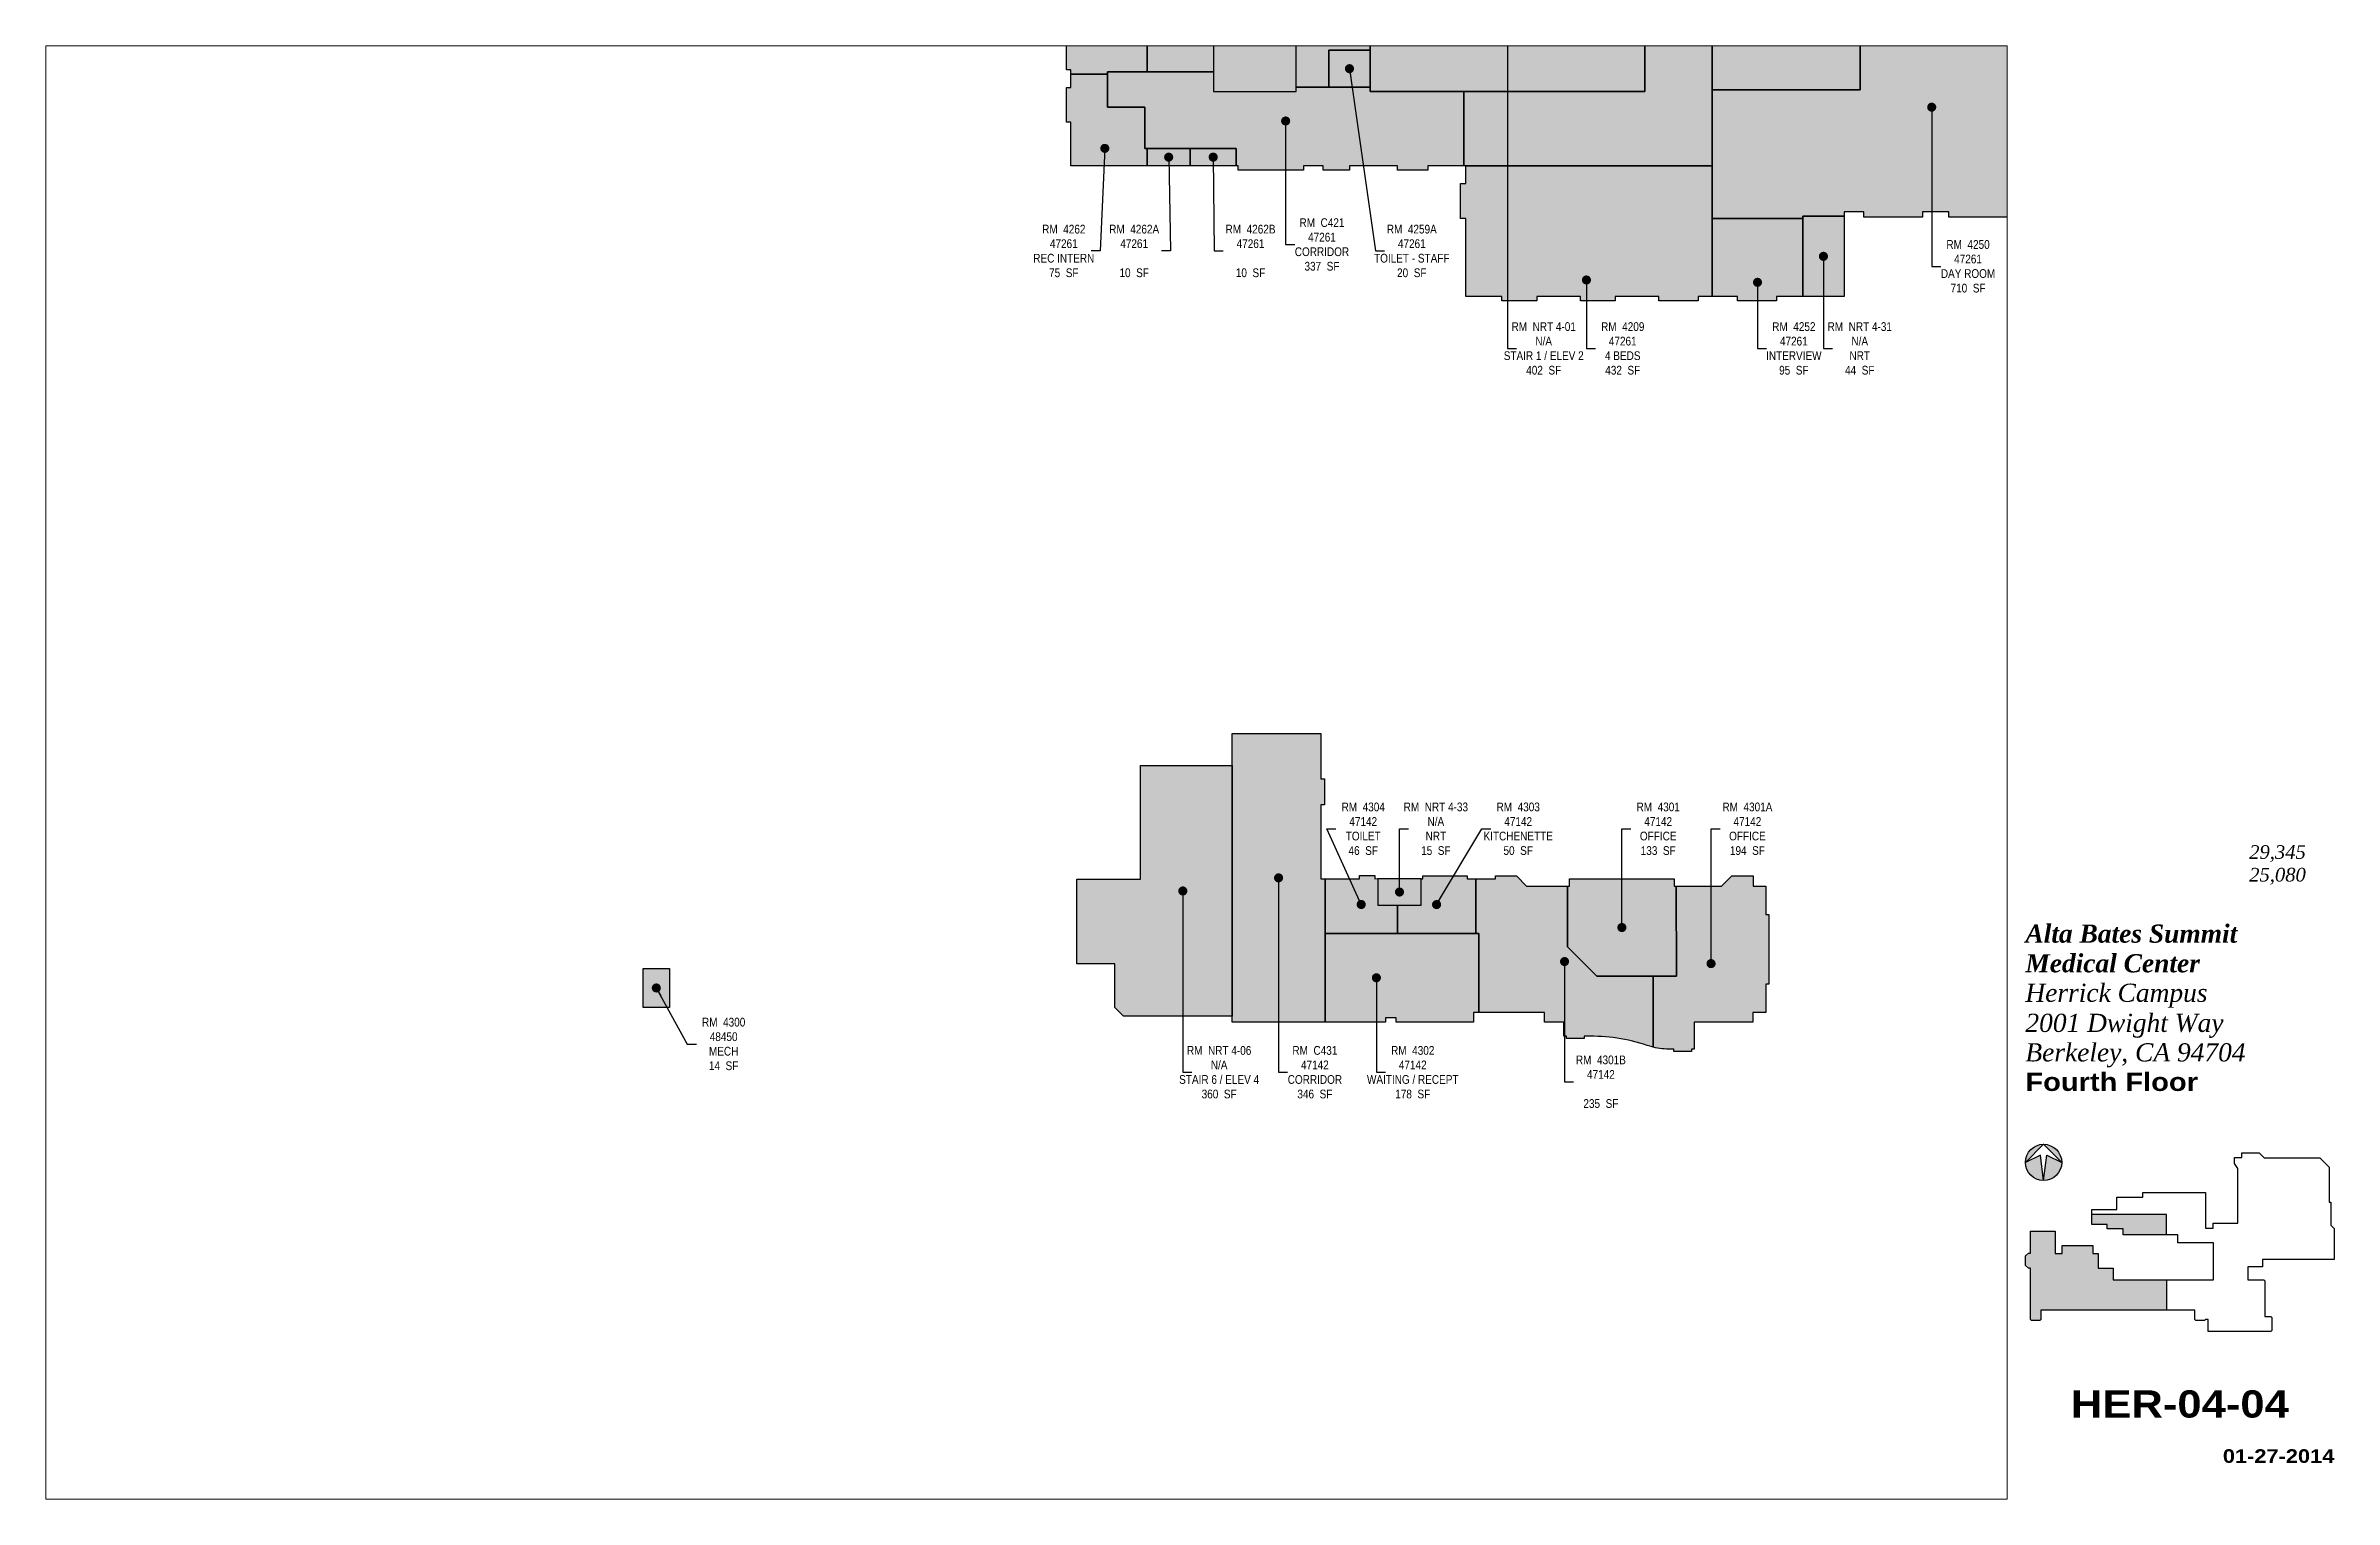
# Paper-space layout '04' of a CAD drawing. Header units: inches. Extents: x 0.9 to 16.7, y 0.5 to 10.5.
# The model-space entities are those that its viewports show. They can reach past a viewport. Long polylines and large blocks are cut down to what shows.
import ezdxf
from ezdxf.enums import TextEntityAlignment as Align

# ---------------------------------------------------------------- set-up
doc = ezdxf.new("R2010")
doc.units = ezdxf.units.IN
doc.header["$LTSCALE"] = 48
doc.header["$MEASUREMENT"] = 0
for name, color, linetype in [('0-LABEL', 3, 'Continuous'), ('1-NRT', 200, 'Continuous'), ('1-NRT-PTN', 253, 'Continuous'), ('4-OCC', 6, 'Continuous'), ('4-OCC-PTN', 95, 'Continuous'), ('T-8', 8, 'Continuous')]:
    doc.layers.add(name, color=color, linetype=linetype)
doc.layers.add('T-VWPRT', color=1, linetype='Continuous', plot=False)
doc.styles.add('ArialB', font='')
doc.styles.add('ArialN', font='ARIALN.TTF')
doc.styles.add('TimesI', font='timesi.ttf')
doc.styles.add('TimesIB', font='timesbi.ttf')
doc.styles.get('ArialB').set_extended_font_data('Arial Black')
doc.dimstyles.new('AB-200', dxfattribs={"dimscale": 200, "dimtxt": 0.070312, "dimasz": 0.0625, "dimexe": 0.0625, "dimexo": 0.125, "dimgap": 0.1875, "dimtad": 0, "dimdec": 4, "dimrnd": 0.0625, "dimzin": 0, "dimdsep": 46, "dimlunit": 4, "dimtxsty": 'ArialN', "dimblk": 'ARCHTICK', "dimcen": 0.0625, "dimclrd": 256, "dimclre": 256, "dimclrt": 256, "dimadec": 0, "dimazin": 0, "dimtfac": 1, "dimtdec": 4, "dimtofl": 0, "dimtmove": 2, "dimatfit": 3, "dimldrblk": 'DOT', "dimfxl": 0, "dimfrac": 2, "dimtolj": 1, "dimtzin": 0, "dimlwd": -1, "dimlwe": -1, "dimarcsym": 0})

# ---------------------------------------------------------------- blocks, each defined once
blk = doc.blocks.new('n-arrow')
h = blk.add_hatch(color=256)
h.paths.add_polyline_path([(0, 0.125), (0.125, 0, 0.414214)])
h.paths.add_polyline_path([(0, 0.125, 0.414214), (-0.125, 0), (0.051, 0.022)])
h = blk.add_hatch(color=256)
h.paths.add_polyline_path([(0.051, -0.022), (-0.125, 0, 0.414214), (0, -0.125)])
h.paths.add_polyline_path([(0.125, 0), (0, -0.125, 0.414214)])
for p, q in [((-0.125, 0), (0.051, 0.022)), ((-0.125, 0), (0.051, -0.022)), ((0, 0.125), (0.125, 0)), ((0.051, 0.022), (0, 0.125)), ((0, -0.125), (0.125, 0)), ((0.051, -0.022), (0, -0.125))]:
    blk.add_line(p, q)
blk.add_circle((0, 0), 0.125)
blk = doc.blocks.new('AB-TB-text')
for tag, style, p in [('GROSS', 'TimesI', (1.93, 4.406)), ('USEABLE', 'TimesI', (1.93, 4.25)), ('DATE', 'ArialB', (2.125, 0.25))]:
    blk.add_attdef(tag, text='', height=0.0938, dxfattribs=dict(style=style)).set_placement(p, align=Align.RIGHT)
for tag, style, p in [('CAMPUS', 'TimesIB', (0, 3.751)), ('CAMPUS', 'TimesIB', (0, 3.547)), ('PAVILION', 'TimesI', (0, 3.344)), ('BUILDING', 'TimesI', (0, 3.137)), ('STREET', 'TimesI', (0, 2.933)), ('FLOOR', 'ArialB', (0, 2.73))]:
    blk.add_attdef(tag, text='', height=0.125, dxfattribs=dict(style=style)).set_placement(p, align=Align.TOP_LEFT)
at = {"style": 'ArialB'}
blk.add_attdef('DWG#', text='', height=0.188, dxfattribs=at).set_placement((1.062, 0.749), align=Align.TOP_CENTER)
blk = doc.blocks.new('_ArchTick')
at = {"const_width": 0.15}
blk.add_lwpolyline([(-0.5, -0.5), (0.5, 0.5)], dxfattribs=at)
blk = doc.blocks.new('_Dot')
at = {"lineweight": -2}
blk.add_line((-0.5, 0), (-1, 0), dxfattribs=at)
at = {"const_width": 0.5}
blk.add_lwpolyline([(-0.25, 0, 1), (0.25, 0, 1)], format="xyb", close=True, dxfattribs=at)

msp = doc.modelspace()

# ---------------------------------------------------------------- hatches: boundary and pattern name
at = {"layer": '1-NRT-PTN'}
for points in [[(1498.44951, 1920.5), (1520.5, 1920.5), (1520.5, 1936.49498), (1876.5, 1936.49498), (1876.5, 1782.5), (1498.44951, 1782.5)], [(1282.77962, 1782.5), (1396.77962, 1782.5), (1396.77962, 1920.5), (1282.77962, 1920.5)], [(2094, 1611), (2151, 1611), (2151, 1500.5), (2094, 1500.5)], [(1286, 510), (1159, 510), (1147, 522), (1147, 582), (1095, 582), (1095, 698.5), (1182.5, 698.5), (1182.5, 855), (1308.5, 855), (1308.5, 510)], [(1509, 663), (1569, 663), (1569, 699), (1509, 699)]]:
    msp.add_hatch(color=256, dxfattribs=at).paths.add_polyline_path(points)
at = {"layer": '4-OCC-PTN'}
for color, points in [(131, [(3163.5, 1532), (3163.5, 1434), (3160.5, 1434), (3160.5, 1367.5), (3057, 1367.5), (3057, 1491), (2916, 1491), (2916, 1353.5), (2810.17942, 1353.5), (2810.17942, 1452), (2801.67942, 1452), (2801.67942, 1500), (2810.67942, 1500), (2810.67942, 1603.34408), (2811.17942, 1617.23454), (2811.17942, 1727.96908), (2816.17942, 1727.96908), (2816.17942, 1755.96908), (2811.17942, 1755.96908), (2811.17942, 1801.96908), (2785.75, 1801.96908), (2785.75, 1822.5), (2744.74911, 1822.5), (2744.75, 1917), (2688, 1917), (2688, 1914), (2622, 1914), (2622, 1917), (2541, 1917), (2541, 1914), (2169.93334, 1914), (2169.93334, 1917), (2091.56666, 1917), (2091.56666, 1914), (1969.5, 1914), (1969.5, 1680.5), (1627.5, 1680.5), (1627.5, 1782.5), (1876.5, 1782.5), (1876.5, 1936.49498), (1870.5, 1936.49498), (1870.5, 1956), (1872, 1992), (1872, 2017.5), (2751, 2017.5), (2751, 2041.5), (2865, 2041.5), (2865, 2017.5), (2868, 2017.5), (2904, 2016.14388), (2910.5, 2016.14388), (2910.5, 1994.71577), (3037.77962, 1994.71625), (3037.77962, 1980), (3046.13981, 1980), (3046.13981, 1950.25502), (3037.77962, 1950.25502), (3037.77962, 1934.9867), (2916.5, 1934.9867), (2916.5, 1929), (2916, 1893), (2916, 1668), (2915.96666, 1659), (2916, 1600.8844), (2976, 1600.8844), (2976, 1601.0198), (3037.71544, 1601.0198), (3037.71544, 1594.5), (3160.5, 1594.5), (3160.5, 1532)]), (131, [(1137, 1806.5), (1086.5, 1806.5), (1086.5, 1812.25502), (1080.5, 1812.25502), (1080.5, 1860.25502), (1086.5, 1860.25502), (1086.5, 1920.5), (1123.77962, 1920.5), (1123.77962, 1926.5), (1171.77962, 1926.5), (1171.77962, 1920.5), (1191.5, 1920.5), (1191.5, 1809.5), (1137, 1809.5)]), (131, [(1191.5, 1809.5), (1191.5, 1920.5), (1195.77962, 1920.5), (1195.77962, 1926.5), (1240.77962, 1926.5), (1240.77962, 1920.5), (1282.77962, 1920.5), (1282.77962, 1809.5)]), (131, [(1396.77962, 1788.5), (1396.77962, 1920.5), (1417.77962, 1920.5), (1417.77962, 1926.5), (1468.77962, 1926.5), (1468.77962, 1920.5), (1498.44951, 1920.5), (1498.44951, 1839.5), (1441.77962, 1839.5), (1441.77962, 1788.5)]), (131, [(2172.93334, 1785), (1969.5, 1785), (1969.5, 1914), (2091.56666, 1914), (2091.56666, 1917), (2169.93334, 1917), (2169.93334, 1914), (2172.93334, 1914)]), (131, [(2151, 1611), (2094, 1611), (2094, 1608), (1969.5, 1608), (1969.5, 1785), (2172.93334, 1785), (2172.93334, 1914), (2380.5, 1914), (2380.5, 1746), (2409, 1746), (2409, 1616.96908), (2376, 1616.96908), (2376, 1609.48454), (2295, 1609.48454), (2295, 1616.96908), (2259, 1616.96908), (2259, 1609.48454), (2178, 1609.48454), (2178, 1616.96908), (2151, 1616.96908)]), (131, [(2380.5, 1914), (2434.5, 1914), (2434.5, 1824), (2380.5, 1824)]), (131, [(1441.77962, 1839.5), (1498.44951, 1839.5), (1498.44951, 1788.5), (1441.77962, 1788.5)]), (131, [(1191.5, 1704), (1191.5, 1680.5), (1086.5, 1680.5), (1086.5, 1740.25502), (1080.5, 1740.25502), (1080.5, 1788.25502), (1086.5, 1788.25502), (1086.5, 1806.5), (1137, 1806.5), (1137, 1761), (1188.5, 1761), (1188.5, 1704)]), (131, [(1627.5, 1782.5), (1627.5, 1680.5), (1578, 1680.5), (1578, 1674.5), (1536, 1674.5), (1536, 1680.5), (1470, 1680.5), (1470, 1674.5), (1434, 1674.5), (1434, 1680.5), (1407, 1680.5), (1407, 1674.5), (1317, 1674.5), (1317, 1680.5), (1314, 1680.5), (1314, 1704), (1194.5, 1704), (1188.5, 1704), (1188.5, 1761), (1137, 1761), (1137, 1809.5), (1282.77962, 1809.5), (1282.77962, 1782.5), (1396.77962, 1782.5), (1396.77962, 1788.5), (1498.44951, 1788.5), (1498.44951, 1782.5)]), (131, [(2409, 1616.96908), (2409, 1746), (2380.5, 1746), (2380.5, 1824), (2541, 1824), (2541, 1616.96908), (2523, 1616.96908), (2523, 1609.48454), (2442, 1609.48454), (2442, 1616.96908)]), (131, [(1191.5, 1704), (1251, 1704), (1251, 1680.5), (1191.5, 1680.5)]), (131, [(1251, 1704), (1314, 1704), (1314, 1680.5), (1251, 1680.5)]), (131, [(1630.5, 1680.5), (1969.5, 1680.5), (1969.5, 1500.5), (1950, 1500.5), (1950, 1494.75), (1896, 1494.75), (1896, 1500.5), (1836, 1500.5), (1836, 1494.75), (1788, 1494.75), (1788, 1500.5), (1728, 1500.5), (1728, 1494.75), (1680, 1494.75), (1680, 1500.5), (1630.5, 1500.5), (1630.5, 1608), (1623, 1608), (1623, 1656), (1630.5, 1656)]), (131, [(1969.5, 1500.5), (1969.5, 1608), (2094, 1608), (2094, 1500.5), (2058, 1500.5), (2058, 1494.75), (2004, 1494.75), (2004, 1500.5)]), (52, [(1308.5, 502.00008), (1308.5, 899), (1430.5, 899), (1430.5, 837), (1435.75, 837), (1435.75, 801), (1430.5, 801), (1430.5, 699), (1436.5, 699), (1436.5, 502.00008)]), (52, [(1536, 624), (1436.5, 624), (1436.5, 699), (1484, 699), (1484, 703.75215), (1505.13629, 703.75215), (1505, 699), (1509, 699.45157), (1509, 663), (1536, 663)]), (52, [(1644, 699), (1644, 624), (1536, 624), (1536, 663), (1569, 663), (1569, 699), (1571, 699), (1571, 703.5), (1632, 703.5), (1632, 699)]), (52, [(1920, 689.25), (1920.04123, 565.15662), (1810.77416, 565.12032), (1770.07498, 605.8195), (1770.07498, 689.25), (1773.07498, 689.25), (1773.07498, 699.25), (1917, 699.25), (1917, 689.25)]), (52, [(1436.5, 502.00008), (1436.5, 624), (1644, 624), (1648.00023, 624), (1648.00023, 515.07236), (1641.00023, 515.07236), (1641.00023, 502.03547), (1534.5, 502.03547), (1534.5, 508.00008), (1519.5, 508.00008), (1519.5, 502.00008)]), (55, [(498, 576), (534, 576), (534, 522), (498, 522)])]:
    msp.add_hatch(color=color, dxfattribs=at).paths.add_polyline_path(points)
h = msp.add_hatch(color=52, dxfattribs=at)
edge = h.paths.add_edge_path()
edge.add_arc((1912.7677, 571.93312), 107.28534, 255.08478019, 256.78827476, ccw=False)
edge.add_arc((1802.24614, 236.06949), 246.55065, 70.35025194, 90.25078063)
edge.add_line((1801.16701, 482.61777), (1793, 482.58203))
edge.add_line((1793, 482.58203), (1793.001, 479.57931))
edge.add_line((1793.001, 479.57931), (1769, 479.57134))
edge.add_line((1769, 479.57134), (1768.999, 482.57134))
edge.add_line((1768.999, 482.57134), (1765, 482.57001))
edge.add_line((1765, 482.57001), (1764.99352, 502.07666))
edge.add_line((1764.99352, 502.07666), (1738.5, 502.06786))
edge.add_line((1738.5, 502.06786), (1738.50023, 515.07236))
edge.add_line((1738.50023, 515.07236), (1648.00023, 515.07236))
edge.add_line((1648.00023, 515.07236), (1648.00023, 624))
edge.add_line((1648.00023, 624), (1644, 624))
edge.add_line((1644, 624), (1644, 699))
edge.add_line((1644, 699), (1671.00698, 699))
edge.add_line((1671.00698, 699), (1671.00698, 703.18441))
edge.add_line((1671.00698, 703.18441), (1699.84456, 703.18441))
edge.add_line((1699.84456, 703.18441), (1713.97849, 689.25))
edge.add_line((1713.97849, 689.25), (1770.07498, 689.25))
edge.add_line((1770.07498, 689.25), (1770.07498, 605.8195))
edge.add_line((1770.07498, 605.8195), (1810.77416, 565.12032))
edge.add_line((1810.77416, 565.12032), (1888.34167, 565.14609))
edge.add_line((1888.34167, 565.14609), (1888.24763, 467.48739))
h = msp.add_hatch(color=52, dxfattribs=at)
edge = h.paths.add_edge_path()
edge.add_line((1888.24763, 467.48739), (1888.34167, 565.14609))
edge.add_line((1888.34167, 565.14609), (1920.04123, 565.15662))
edge.add_line((1920.04123, 565.15662), (1920, 689.25))
edge.add_line((1920, 689.25), (1982.25, 689.25))
edge.add_line((1982.25, 689.25), (1996.5266, 703.43646))
edge.add_line((1996.5266, 703.43646), (2025.6357, 703.43646))
edge.add_line((2025.6357, 703.43646), (2025.6357, 689.29555))
edge.add_line((2025.6357, 689.29555), (2043, 689.25))
edge.add_line((2043, 689.25), (2043, 650.25))
edge.add_line((2043, 650.25), (2047.45013, 650.25))
edge.add_line((2047.45013, 650.25), (2047.45013, 554.25))
edge.add_line((2047.45013, 554.25), (2043, 554.25))
edge.add_line((2043, 554.25), (2043, 515.25))
edge.add_line((2043, 515.25), (2025.5, 515.25))
edge.add_line((2025.5, 515.25), (2025.5, 502.16321))
edge.add_line((2025.5, 502.16321), (1944.75, 502.16321))
edge.add_line((1944.75, 502.16321), (1944.76246, 464.65709))
edge.add_line((1944.76246, 464.65709), (1940.75, 464.65575))
edge.add_line((1940.75, 464.65575), (1940.75, 461.65575))
edge.add_line((1940.75, 461.65575), (1916.75, 461.64778))
edge.add_line((1916.75, 461.64778), (1916.75, 464.64778))
edge.add_line((1916.75, 464.64778), (1912.75, 464.64778))
edge.add_arc((1912.75, 571.78038), 107.1326, 256.77882153, 270, ccw=False)

# ---------------------------------------------------------------- linework, layer by layer
at = {"layer": '1-NRT'}
for points in [[(1498.44951, 1920.5), (1520.5, 1920.5), (1520.5, 1936.49498), (1876.5, 1936.49498), (1876.5, 1782.5), (1498.44951, 1782.5)], [(1282.77962, 1782.5), (1396.77962, 1782.5), (1396.77962, 1920.5), (1282.77962, 1920.5)], [(2094, 1611), (2151, 1611), (2151, 1500.5), (2094, 1500.5)], [(1286, 510), (1159, 510), (1147, 522), (1147, 582), (1095, 582), (1095, 698.5), (1182.5, 698.5), (1182.5, 855), (1308.5, 855), (1308.5, 510)], [(1509, 663), (1569, 663), (1569, 699), (1509, 699)]]:
    msp.add_lwpolyline(points, close=True, dxfattribs=at)
at = {"layer": '4-OCC'}
msp.add_lwpolyline([(1969.5, 1914), (1969.5, 1680.5), (1627.5, 1680.5), (1627.5, 1782.5), (1876.5, 1782.5), (1876.5, 1936.49498)], dxfattribs=at)
for points in [[(1137, 1806.5), (1086.5, 1806.5), (1086.5, 1812.25502), (1080.5, 1812.25502), (1080.5, 1860.25502), (1086.5, 1860.25502), (1086.5, 1920.5), (1123.77962, 1920.5), (1123.77962, 1926.5), (1171.77962, 1926.5), (1171.77962, 1920.5), (1191.5, 1920.5), (1191.5, 1809.5), (1137, 1809.5)], [(1191.5, 1809.5), (1191.5, 1920.5), (1195.77962, 1920.5), (1195.77962, 1926.5), (1240.77962, 1926.5), (1240.77962, 1920.5), (1282.77962, 1920.5), (1282.77962, 1809.5)], [(1396.77962, 1788.5), (1396.77962, 1920.5), (1417.77962, 1920.5), (1417.77962, 1926.5), (1468.77962, 1926.5), (1468.77962, 1920.5), (1498.44951, 1920.5), (1498.44951, 1839.5), (1441.77962, 1839.5), (1441.77962, 1788.5)], [(2172.93334, 1785), (1969.5, 1785), (1969.5, 1914), (2091.56666, 1914), (2091.56666, 1917), (2169.93334, 1917), (2169.93334, 1914), (2172.93334, 1914)], [(2151, 1611), (2094, 1611), (2094, 1608), (1969.5, 1608), (1969.5, 1785), (2172.93334, 1785), (2172.93334, 1914), (2380.5, 1914), (2380.5, 1746), (2409, 1746), (2409, 1616.96908), (2376, 1616.96908), (2376, 1609.48454), (2295, 1609.48454), (2295, 1616.96908), (2259, 1616.96908), (2259, 1609.48454), (2178, 1609.48454), (2178, 1616.96908), (2151, 1616.96908)], [(2380.5, 1914), (2434.5, 1914), (2434.5, 1824), (2380.5, 1824)], [(1441.77962, 1839.5), (1498.44951, 1839.5), (1498.44951, 1788.5), (1441.77962, 1788.5)], [(1191.5, 1704), (1191.5, 1680.5), (1086.5, 1680.5), (1086.5, 1740.25502), (1080.5, 1740.25502), (1080.5, 1788.25502), (1086.5, 1788.25502), (1086.5, 1806.5), (1137, 1806.5), (1137, 1761), (1188.5, 1761), (1188.5, 1704)], [(1627.5, 1782.5), (1627.5, 1680.5), (1578, 1680.5), (1578, 1674.5), (1536, 1674.5), (1536, 1680.5), (1470, 1680.5), (1470, 1674.5), (1434, 1674.5), (1434, 1680.5), (1407, 1680.5), (1407, 1674.5), (1317, 1674.5), (1317, 1680.5), (1314, 1680.5), (1314, 1704), (1194.5, 1704), (1188.5, 1704), (1188.5, 1761), (1137, 1761), (1137, 1809.5), (1282.77962, 1809.5), (1282.77962, 1782.5), (1396.77962, 1782.5), (1396.77962, 1788.5), (1498.44951, 1788.5), (1498.44951, 1782.5)], [(2409, 1616.96908), (2409, 1746), (2380.5, 1746), (2380.5, 1824), (2541, 1824), (2541, 1616.96908), (2523, 1616.96908), (2523, 1609.48454), (2442, 1609.48454), (2442, 1616.96908)], [(1191.5, 1704), (1251, 1704), (1251, 1680.5), (1191.5, 1680.5)], [(1251, 1704), (1314, 1704), (1314, 1680.5), (1251, 1680.5)], [(1630.5, 1680.5), (1969.5, 1680.5), (1969.5, 1500.5), (1950, 1500.5), (1950, 1494.75), (1896, 1494.75), (1896, 1500.5), (1836, 1500.5), (1836, 1494.75), (1788, 1494.75), (1788, 1500.5), (1728, 1500.5), (1728, 1494.75), (1680, 1494.75), (1680, 1500.5), (1630.5, 1500.5), (1630.5, 1608), (1623, 1608), (1623, 1656), (1630.5, 1656)], [(1969.5, 1500.5), (1969.5, 1608), (2094, 1608), (2094, 1500.5), (2058, 1500.5), (2058, 1494.75), (2004, 1494.75), (2004, 1500.5)], [(1308.5, 502.00008), (1308.5, 899), (1430.5, 899), (1430.5, 837), (1435.75, 837), (1435.75, 801), (1430.5, 801), (1430.5, 699), (1436.5, 699), (1436.5, 502.00008)], [(1536, 624), (1436.5, 624), (1436.5, 699), (1484, 699), (1484, 703.75215), (1505.13629, 703.75215), (1505, 699), (1509, 699.45157), (1509, 663), (1536, 663)], [(1644, 699), (1644, 624), (1536, 624), (1536, 663), (1569, 663), (1569, 699), (1571, 699), (1571, 703.5), (1632, 703.5), (1632, 699)], [(1920, 689.25), (1920.04123, 565.15662), (1810.77416, 565.12032), (1770.07498, 605.8195), (1770.07498, 689.25), (1773.07498, 689.25), (1773.07498, 699.25), (1917, 699.25), (1917, 689.25)], [(1436.5, 502.00008), (1436.5, 624), (1644, 624), (1648.00023, 624), (1648.00023, 515.07236), (1641.00023, 515.07236), (1641.00023, 502.03547), (1534.5, 502.03547), (1534.5, 508.00008), (1519.5, 508.00008), (1519.5, 502.00008)], [(498, 576), (534, 576), (534, 522), (498, 522)]]:
    msp.add_lwpolyline(points, close=True, dxfattribs=at)
for points in [[(1888.24763, 467.48739, -0.0074330341), (1885.15358, 468.26246, 0.0870513325), (1801.16701, 482.61777), (1793, 482.58203), (1793, 482.58203), (1793.001, 479.57931), (1769, 479.57134), (1768.999, 482.57134), (1765, 482.57001), (1764.99352, 502.07666), (1738.5, 502.06786), (1738.50023, 515.07236), (1648.00023, 515.07236), (1648.00023, 624), (1644, 624), (1644, 699), (1671.00698, 699), (1671.00698, 703.18441), (1699.84456, 703.18441), (1713.97849, 689.25), (1770.07498, 689.25), (1770.07498, 605.8195), (1810.77416, 565.12032), (1888.34167, 565.14609)], [(1888.24763, 467.48739), (1888.34167, 565.14609), (1920.04123, 565.15662), (1920, 689.25), (1982.25, 689.25), (1996.5266, 703.43646), (2025.6357, 703.43646), (2025.6357, 689.29555), (2043, 689.25), (2043, 650.25), (2047.45013, 650.25), (2047.45013, 554.25), (2043, 554.25), (2043, 515.25), (2025.5, 515.25), (2025.5, 502.16321), (1944.75, 502.16321), (1944.76246, 464.65709), (1940.75, 464.65575), (1940.75, 461.65575), (1916.75, 461.64778), (1916.75, 464.64778), (1912.75, 464.64778, -0.0577523534), (1888.24763, 467.48739)]]:
    msp.add_lwpolyline(points, format="xyb", close=True, dxfattribs=at)

# ---------------------------------------------------------------- texts
at = {"layer": '0-LABEL', "char_height": 12, "attachment_point": 5, "style": 'ArialN'}
for s, insert in [('RM  C421\\P47261\\PCORRIDOR\\P337  SF', (1432.25, 1572.05389)), ('RM  4262\\P47261\\PREC INTERN\\P75  SF', (1076.8808, 1563.11929)), ('RM  4262A\\P47261\\P\\P10  SF', (1173.75749, 1563.11929)), ('RM  4262B\\P47261\\P\\P10  SF', (1333.90719, 1563.11929)), ('RM  4259A\\P47261\\PTOILET - STAFF\\P20  SF', (1555.88578, 1563.11929)), ('RM  4250\\P47261\\PDAY ROOM\\P710  SF', (2321.56481, 1542)), ('RM  NRT 4-01\\PN/A\\PSTAIR 1 / ELEV 2\\P402  SF', (1737.47476, 1429)), ('RM  4209\\P47261\\P4 BEDS\\P432  SF', (1846.25, 1429)), ('RM  4252\\P47261\\PINTERVIEW\\P95  SF', (2081.75, 1429)), ('RM  NRT 4-31\\PN/A\\PNRT\\P44  SF', (2172.5, 1429)), ('RM  4304\\P47142\\PTOILET\\P46  SF', (1489.05774, 768)), ('RM  NRT 4-33\\PN/A\\PNRT\\P15  SF', (1589, 768)), ('RM  4303\\P47142\\PKITCHENETTE\\P50  SF', (1702.35387, 768)), ('RM  4301\\P47142\\POFFICE\\P133  SF', (1895.0581, 768)), ('RM  4301A\\P47142\\POFFICE\\P194  SF', (2017.84888, 768)), ('RM  4300\\P48450\\PMECH\\P14  SF', (608.68905, 471.88916)), ('RM  NRT 4-06\\PN/A\\PSTAIR 6 / ELEV 4\\P360  SF', (1290.71215, 433.00008)), ('RM  C431\\P47142\\PCORRIDOR\\P346  SF', (1422.5, 433.00008)), ('RM  4302\\P47142\\PWAITING / RECEPT\\P178  SF', (1557.18418, 433.00008)), ('RM  4301B\\P47142\\P\\P235  SF', (1816.17083, 419.94032))]:
    msp.add_mtext(s, dxfattribs=dict(at, insert=insert))

# ---------------------------------------------------------------- leaders
at = {"layer": '0-LABEL', "annotation_type": 0, "has_hookline": 1}
for points, hookline_direction, text_width in [([(1339.77962, 1851.5), (1293.60787, 1992.5), (1281.10787, 1992.5)], 1, 84.99045), ([(1447.61457, 1857.5), (1394.59842, 1992.5), (1382.09842, 1992.5)], 1, 57.92087), ([(1687.47476, 1859.49749), (1687.47476, 1429), (1699.97476, 1429)], 0, 108.6794), ([(1470.11457, 1814), (1505.88578, 1563.11929), (1518.38578, 1563.11929)], 0, 102.93315), ([(2271.56481, 1761), (2271.56481, 1542), (2284.06481, 1542)], 0, 72.78581), ([(1382.25, 1742), (1382.25, 1572.05389), (1394.75, 1572.05389)], 0, 73.9809), ([(1133.35331, 1704.31861), (1126.8808, 1563.11929), (1114.3808, 1563.11929)], 1, 81.78172), ([(1221.25, 1692.25), (1223.75749, 1563.11929), (1211.25749, 1563.11929)], 1, 67.74352), ([(1282.5, 1692.25), (1283.90719, 1563.11929), (1296.40719, 1563.11929)], 0, 66.99045), ([(2122.5, 1555.75), (2122.5, 1429), (2135, 1429)], 0, 84.99045), ([(1796.25, 1523.20647), (1796.25, 1429), (1808.75, 1429)], 0, 57.92087), ([(2031.75, 1519.99466), (2031.75, 1429), (2044.25, 1429)], 0, 74.93042), ([(1486.25, 663.87607), (1439.05774, 768), (1451.55774, 768)], 0, 57.86357), ([(1539, 681), (1539, 768), (1551.5, 768)], 0, 86.88131), ([(1590, 663.75), (1652.35387, 768), (1664.85387, 768)], 0, 93.69986), ([(1845.0581, 632.18516), (1845.0581, 768), (1857.5581, 768)], 0, 55.99727), ([(1967.84888, 582.54212), (1967.84888, 768), (1980.34888, 768)], 0, 67.74352), ([(1372.5, 700.50004), (1372.5, 433.00008), (1385, 433.00008)], 0, 73.9809), ([(1240.71215, 682.5), (1240.71215, 433.00008), (1253.21215, 433.00008)], 0, 108.72851), ([(1507.18418, 563.00004), (1507.18418, 433.00008), (1519.68418, 433.00008)], 0, 125.57435), ([(1766.17083, 585.3359), (1766.17083, 419.94032), (1778.67083, 419.94032)], 0, 66.99045), ([(516, 549), (558.68905, 471.88916), (571.18905, 471.88916)], 0, 57.86357)]:
    msp.add_leader(points, dimstyle='AB-200', dxfattribs=dict(at, hookline_direction=hookline_direction, text_width=text_width))

psp = doc.layouts.new('04')

# ---------------------------------------------------------------- hatches: boundary and pattern name
at = {"layer": 'T-8'}
for points in [[(15.534, 2.318), (15.534, 2.459), (15.02, 2.459), (15.02, 2.389), (15.125, 2.389), (15.125, 2.36), (15.234, 2.36), (15.234, 2.318)], [(15.165, 2.009), (15.165, 2.089), (15.063, 2.089), (15.063, 2.191), (15.025, 2.191), (15.025, 2.246), (14.816, 2.246), (14.816, 2.191), (14.766, 2.191), (14.766, 2.345), (14.596, 2.345), (14.596, 2.193), (14.583, 2.193), (14.562, 2.174), (14.562, 2.108), (14.583, 2.089), (14.596, 2.089), (14.596, 1.737), (14.603, 1.73), (14.662, 1.73), (14.669, 1.737), (14.669, 1.8), (15.534, 1.8), (15.534, 2.009)]]:
    psp.add_hatch(color=256, dxfattribs=at).paths.add_polyline_path(points)

# ---------------------------------------------------------------- linework, layer by layer
psp.add_line((15.534, 2.009), (15.534, 1.8), dxfattribs=at)
psp.add_lwpolyline([(16.001, 2.851), (16.051, 2.851), (16.051, 2.884), (16.172, 2.884), (16.206, 2.849), (16.589, 2.848), (16.653, 2.784), (16.653, 2.544), (16.664, 2.544), (16.664, 2.386), (16.688, 2.362), (16.688, 2.149), (16.194, 2.149), (16.194, 2.098), (16.093, 2.098), (16.093, 2.009), (16.202, 2.009), (16.21, 2.002), (16.21, 1.758), (16.252, 1.758), (16.259, 1.751), (16.259, 1.661), (16.252, 1.654), (15.821, 1.654), (15.821, 1.737), (15.802, 1.737), (15.795, 1.73), (15.736, 1.73), (15.728, 1.737), (15.728, 1.8), (14.669, 1.8), (14.669, 1.737), (14.662, 1.73), (14.603, 1.73), (14.596, 1.737), (14.596, 2.089), (14.583, 2.089), (14.562, 2.108), (14.562, 2.174), (14.583, 2.193), (14.596, 2.193), (14.596, 2.345), (14.766, 2.345), (14.766, 2.191), (14.816, 2.191), (14.816, 2.246), (15.025, 2.246), (15.025, 2.191), (15.063, 2.191), (15.063, 2.089), (15.165, 2.089), (15.165, 2.009), (15.856, 2.009), (15.856, 2.264), (15.611, 2.264), (15.611, 2.318), (15.234, 2.318), (15.234, 2.36), (15.125, 2.36), (15.125, 2.389), (15.02, 2.389), (15.02, 2.493), (15.191, 2.493), (15.191, 2.579), (15.371, 2.579), (15.371, 2.61), (15.802, 2.61), (15.802, 2.365), (15.854, 2.365), (15.854, 2.399), (16.025, 2.399), (16.025, 2.776), (16.001, 2.81)], close=True, dxfattribs=at)
psp.add_lwpolyline([(15.534, 2.318), (15.534, 2.459), (15.02, 2.459)], dxfattribs=at)

# ---------------------------------------------------------------- block references
ref = psp.add_blockref('AB-TB-text', (14.562, 0.5), dxfattribs=at)
ref.add_attrib('DATE', '01-27-2014', dxfattribs={"layer": '0', "height": 0.0938, "style": 'ArialB'}).set_placement((16.688, 0.75), align=Align.RIGHT)
ref.add_attrib('DWG#', 'HER-04-04', dxfattribs={"layer": '0', "height": 0.1875, "style": 'ArialB'}).set_placement((15.625, 1.249), align=Align.TOP_CENTER)
ref.add_attrib('GROSS', '29,345', dxfattribs={"layer": '0', "color": 5, "height": 0.0938, "style": 'TimesI'}).set_placement((16.492, 4.906), align=Align.RIGHT)
ref.add_attrib('USEABLE', '25,080', dxfattribs={"layer": '0', "color": 5, "height": 0.0938, "style": 'TimesI'}).set_placement((16.492, 4.75), align=Align.RIGHT)
ref.add_attrib('PAVILION', 'Herrick Campus', dxfattribs={"layer": '0', "color": 5, "height": 0.125, "style": 'TimesI'}).set_placement((14.562, 4.047), align=Align.TOP_LEFT)
ref.add_attrib('BUILDING', '2001 Dwight Way', dxfattribs={"layer": '0', "color": 5, "height": 0.125, "style": 'TimesI'}).set_placement((14.562, 3.84), align=Align.TOP_LEFT)
ref.add_attrib('STREET', 'Berkeley, CA 94704', dxfattribs={"layer": '0', "color": 5, "height": 0.125, "style": 'TimesI'}).set_placement((14.562, 3.637), align=Align.TOP_LEFT)
ref.add_attrib('FLOOR', 'Fourth Floor', dxfattribs={"layer": '0', "height": 0.125, "style": 'ArialB'}).set_placement((14.562, 3.434), align=Align.TOP_LEFT)
ref.add_attrib('CAMPUS', 'Medical Center', dxfattribs={"layer": '0', "color": 5, "height": 0.125, "style": 'TimesIB'}).set_placement((14.562, 4.25), align=Align.TOP_LEFT)
ref.add_attrib('CAMPUS', 'Alta Bates Summit', dxfattribs={"layer": '0', "color": 5, "height": 0.125, "style": 'TimesIB'}).set_placement((14.562, 4.454), align=Align.TOP_LEFT)
at = {"layer": 'T-8', "rotation": 90}
psp.add_blockref('n-arrow', (14.687, 2.817), dxfattribs=at)

# ---------------------------------------------------------------- viewports
at = {"layer": 'T-VWPRT'}
psp.add_viewport(center=(7.687, 5.5), size=(13.5, 10), view_center_point=(1025.5, 845.5), view_height=2000, dxfattribs=at)

doc.saveas('drawing.dxf')
